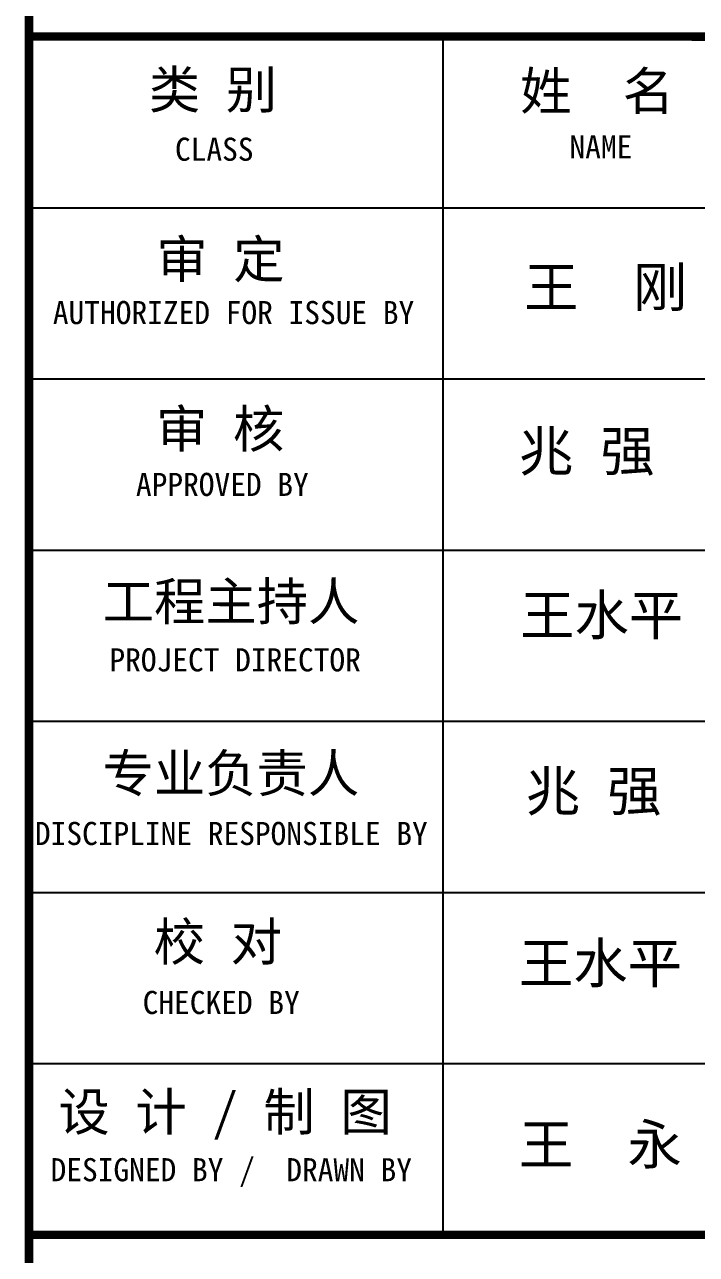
# Model space of a CAD drawing. Extents: x 4995099 to 5303443, y 4627657 to 4889583.
# Drawn here: x 5160037 to 5166712, y 4739554 to 4751767 of the extents above; entities that cross this region are included whole.
import ezdxf

# ---------------------------------------------------------------- set-up
doc = ezdxf.new("R2010")
doc.units = 0
doc.header["$LTSCALE"] = 1000
doc.header["$MEASUREMENT"] = 0
doc.layers.add('PUB_TEXT', color=7, linetype='CONTINUOUS')
doc.layers.add('PUB_TITLE', color=4, linetype='CONTINUOUS')
doc.styles.add('TQ', font='')
doc.styles.get('TQ').set_extended_font_data('SimSun')

msp = doc.modelspace()

# ---------------------------------------------------------------- linework, layer by layer
at = {"layer": 'PUB_TITLE'}
for p, q in [((5164194.5, 4739748.6, 0), (5164195.3, 4751648.5, 0)), ((5160081.2, 4749948.8, 0), (5171301.1, 4749948.1, 0)), ((5160081.1, 4748248.8, 0), (5171301, 4748248.1, 0)), ((5160081, 4746548.8, 0), (5171300.9, 4746548.1, 0)), ((5160080.9, 4744848.8, 0), (5171300.8, 4744848.1, 0)), ((5160080.8, 4743148.8, 0), (5171300.7, 4743148.1, 0)), ((5160080.6, 4741448.9, 0), (5171300.6, 4741448.2, 0)), ((5160080.5, 4739748.9, 0), (5171300.5, 4739748.2, 0))]:
    msp.add_line(p, q, dxfattribs=at)
at = {"layer": 'PUB_TITLE', "lineweight": 40, "const_width": 85}
for points in [[(5160084.3, 4800204.6), (5160079.3, 4720205.1)], [(5160084.3, 4800204.6), (5160079.3, 4720205.1)], [(5160081.3, 4751648.8), (5171301.2, 4751648.1)], [(5160080.5, 4739748.9), (5171300.5, 4739748.2)]]:
    msp.add_lwpolyline(points, dxfattribs=at)

# ---------------------------------------------------------------- texts
at = {"layer": 'PUB_TEXT', "style": 'TQ'}
for s, p in [('王  刚', (5165000.9, 4748963.1, 0)), ('兆 强', (5164948.1, 4747334.7, 55.6)), ('王水平', (5164960.2, 4745705.2, 55.6)), ('兆 强', (5165015.7, 4743958.6, 55.6)), ('王水平', (5164948.1, 4742249.1, 55.6)), ('王  永', (5164948.1, 4740449.1, 55.6))]:
    msp.add_text(s, height=396, dxfattribs=at).set_placement(p)
at = {"layer": 'PUB_TEXT', "attachment_point": 1, "rotation": 359.99644, "style": 'TQ'}
for s, insert, char_height, width in [('类 别', (5161271.3, 4751308.7), 374, 2223.587), ('姓  名', (5164960.7, 4751294.7), 374, 2324.956), ('CLASS', (5161531, 4750644.4), 229.5, 4799.073), ('NAME', (5165450.6, 4750668.6), 229.5, 4799.073), ('审 定', (5161345.4, 4749624.4), 374, 1610.672), ('AUTHORIZED FOR ISSUE BY', (5160317.7, 4749022.2), 229.499, 4799.073), ('审 核', (5161342.2, 4747939.4), 374, 2855.695), ('APPROVED BY', (5161143.1, 4747315.7), 229.499, 4799.073), ('工程主持人', (5160812.7, 4746226), 374, 3479.105), ('PROJECT DIRECTOR', (5160879.6, 4745573.5), 229.499, 4799.073), ('专业负责人', (5160810.8, 4744519.3), 374, 3323.051), ('DISCIPLINE RESPONSIBLE BY', (5160139.4, 4743849.3), 229.499, 4799.073), ('校 对', (5161319, 4742846), 374, 4012.262), ('CHECKED BY', (5161209.8, 4742170.9), 229.5, 4799.073), ('设 计 / 制 图', (5160372.6, 4741157.3), 374, 5153.898), ('DESIGNED BY /  DRAWN BY', (5160295.2, 4740510.1), 229.499, 4799.073)]:
    msp.add_mtext(s, dxfattribs=dict(at, insert=insert, char_height=char_height, width=width))

doc.saveas('drawing.dxf')
